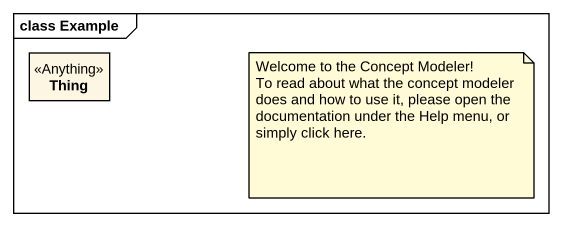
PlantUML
@startuml
mainframe class Example
hide circle
hide empty members
class Thing <<Anything>>
note as N1
  Welcome to the Concept Modeler!
  To read about what the concept modeler does and how to use it, please open the documentation under the Help menu, or simply click here.
end note
@enduml
